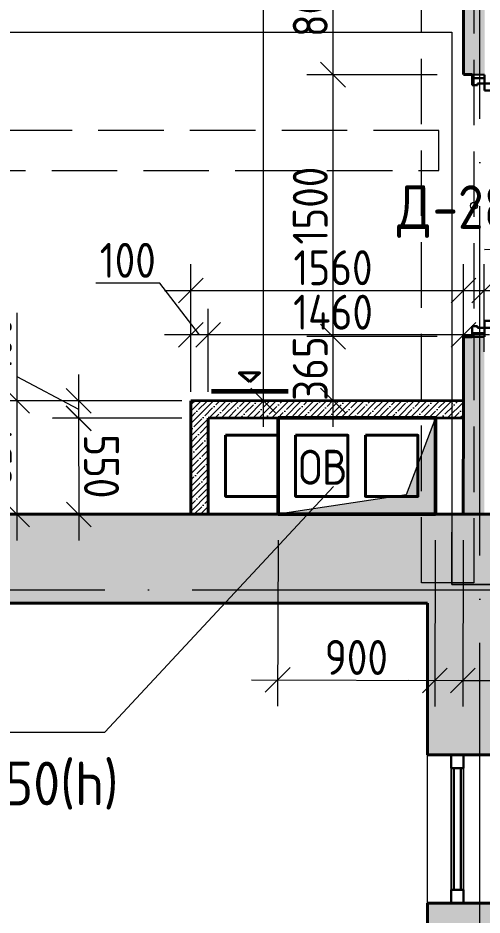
# Model space of a CAD drawing. Header units: millimetres. Extents: x -269164 to 430575, y -569542 to 36130.
# Drawn here: x 176099 to 178755, y -423877 to -418741 of the extents above; entities that cross this region are included whole.
import ezdxf

# ---------------------------------------------------------------- set-up
doc = ezdxf.new("R2010")
doc.units = ezdxf.units.MM
for name, pattern in [('ADSK_Линия сетки', [25, 20, -2.5, 0, -2.5]), ('ADSK_Сверху', [4.5, 3, -1.5]), ('GOST2.303 4', [7, 5, -2, 0])]:
    doc.linetypes.add(name, pattern=pattern)
for name, color, linetype, lineweight in [('Витраж', 7, 'Continuous', 18), ('Двери', 7, 'Continuous', 18), ('Каркас', 7, 'Continuous', 18), ('Марки', 7, 'Continuous', 20), ('Марки дверей', 7, 'Continuous', 20), ('Марки помещений', 7, 'Continuous', 20), ('Обобщенные модели', 7, 'Continuous', 18), ('Оси', 7, 'Continuous', 9), ('Панели витража', 7, 'Continuous', 18), ('Размеры', 7, 'Continuous', 9), ('Стены внутренние', 7, 'Continuous', 18), ('Стены наружные', 7, 'Continuous', 18), ('Стены штриховка', 7, 'Continuous', 18), ('Узлы', 7, 'Continuous', 18)]:
    doc.layers.add(name, color=color, linetype=linetype, lineweight=lineweight)
doc.styles.add('GOST Common', font='GOST_Common.ttf', dxfattribs={"width": 0.9, "height": 200})
doc.styles.add('GOST Common_2', font='GOST_Common.ttf', dxfattribs={"width": 0.9, "height": 250})
doc.styles.add('ISOCPEUR_1', font='isocpeur.ttf', dxfattribs={"width": 0.9, "height": 250})
doc.dimstyles.new('ADSK_Основной_2_мм_Округление_до_1_мм', dxfattribs={"dimscale": 304.8, "dimtxt": 201.142999, "dimasz": 0.463911, "dimexe": 0.492126, "dimexo": 0.492126, "dimgap": 0.098425, "dimtad": 1, "dimdec": 0, "dimdsep": 46, "dimtxsty": 'GOST Common', "dimblk1": 'OBLIQUE', "dimblk2": 'OBLIQUE', "dimsah": 1, "dimcen": 0.09, "dimdle": 0.492126, "dimazin": 2, "dimtfac": 1, "dimtdec": 4, "dimtix": 1, "dimtmove": 0, "dimatfit": 3, "dimfxl": 1, "dimtvp": 1, "dimtolj": 1, "dimtzin": 0, "dimlwd": 20, "dimlwe": 20, "dimarcsym": 2})
doc.dimstyles.new('ADSK_Основной_2_мм_Округление_до_1_мм_1', dxfattribs={"dimscale": 304.8, "dimtxt": 201.142999, "dimasz": 0.463911, "dimexe": 0.492126, "dimexo": 0.492126, "dimgap": 0.098425, "dimtad": 1, "dimdec": 0, "dimdsep": 46, "dimtxsty": 'GOST Common', "dimblk1": 'OBLIQUE', "dimblk2": 'OBLIQUE', "dimsah": 1, "dimcen": 0.09, "dimdle": 0.492126, "dimazin": 2, "dimtfac": 1, "dimtdec": 4, "dimtix": 1, "dimtmove": 1, "dimatfit": 3, "dimfxl": 1, "dimtvp": 1, "dimtolj": 1, "dimtzin": 0, "dimlwd": 20, "dimlwe": 20, "dimarcsym": 2})

# ---------------------------------------------------------------- blocks, each defined once
blk = doc.blocks.new('Прямоугольный импост - 70х20_56мм-1425354-03 План 3-го этажа маркировочный')
at = {"layer": 'Витраж', "color": 253, "linetype": 'ADSK_Сверху', "true_color": 0xaaaaaa}
for p, q in [((465.8, 2156.6), (395.8, 2156.6)), ((395.8, 2080.6), (395.8, 2156.6)), ((465.8, 2080.6), (465.8, 2156.6)), ((395.8, 1306.6), (395.8, 1382.6)), ((465.8, 1306.6), (465.8, 1382.6)), ((395.8, 1306.6), (465.8, 1306.6))]:
    blk.add_line(p, q, dxfattribs=at)
blk = doc.blocks.new('Прямоугольный импост - 70х20_56мм-1424845-03 План 3-го этажа маркировочный')
at = {"layer": 'Витраж', "color": 253, "linetype": 'ADSK_Сверху', "true_color": 0xaaaaaa}
for p, q in [((-76, 35), (0, 35)), ((0, 35), (0, -35)), ((0, -35), (-76, -35))]:
    blk.add_line(p, q, dxfattribs=at)
blk = doc.blocks.new('Прямоугольный импост - 70х20_56мм-1424846-03 План 3-го этажа маркировочный')
at = {"layer": 'Витраж', "color": 253, "linetype": 'ADSK_Сверху', "true_color": 0xaaaaaa}
for p, q in [((0, 35), (-76, 35)), ((0, -35), (0, 35)), ((-76, -35), (0, -35))]:
    blk.add_line(p, q, dxfattribs=at)
blk = doc.blocks.new('Прямоугольный импост - 70х60мм-1425356-03 План 3-го этажа маркировочный')
at = {"layer": 'Витраж', "color": 253, "linetype": 'ADSK_Сверху', "true_color": 0xaaaaaa}
for p, q in [((465.8, 2080.6), (395.8, 2080.6)), ((395.8, 1382.6), (395.8, 2080.6)), ((465.8, 1382.6), (465.8, 2080.6)), ((395.8, 1382.6), (465.8, 1382.6))]:
    blk.add_line(p, q, dxfattribs=at)
blk = doc.blocks.new('Системная панель - _AR_Стекло_40мм_привязка по центру-1425357-03 План 3-го этажа маркировочный')
at = {"layer": 'Панели витража', "lineweight": 30}
for p, q in [((349, 20), (-349, 20)), ((-349, 20), (-349, -20)), ((349, -20), (349, 20)), ((-349, -20), (349, -20))]:
    blk.add_line(p, q, dxfattribs=at)
blk = doc.blocks.new('Прямоугольный импост - 70х40_56мм-1425355-03 План 3-го этажа маркировочный')
at = {"layer": 'Витраж'}
for p, q in [((395.8, 2080.6), (395.8, 1382.6)), ((465.8, 2080.6), (465.8, 1382.6))]:
    blk.add_line(p, q, dxfattribs=at)
blk = doc.blocks.new('Прямоугольный импост - 70х20_56мм-1256353-03 План 3-го этажа маркировочный')
at = {"layer": 'Витраж', "lineweight": 30}
for p, q in [((-76, 35), (0, 35)), ((-76, -35), (-76, 35)), ((0, 35), (0, -35)), ((0, -35), (-76, -35))]:
    blk.add_line(p, q, dxfattribs=at)
blk = doc.blocks.new('Прямоугольный импост - 70х20_56мм-1256355-03 План 3-го этажа маркировочный')
at = {"layer": 'Витраж', "lineweight": 30}
for p, q in [((0, 35), (-76, 35)), ((-76, 35), (-76, -35)), ((0, -35), (0, 35)), ((-76, -35), (0, -35))]:
    blk.add_line(p, q, dxfattribs=at)
blk = doc.blocks.new('AC_Дверь_Двупольная - Д-28п 1500х2200h-2309803-03 План 3-го этажа маркировочный')
at = {"layer": 'Двери', "lineweight": 30}
for p, q in [((-700, 1010), (-660, 1010)), ((-700, 60), (-700, 1010)), ((-660, 1010), (-660, 60)), ((700, 510), (660, 510)), ((660, 510), (660, 60)), ((700, 60), (700, 510)), ((-750, 60), (-730, 60)), ((-750, -10), (-750, 60)), ((-730, 60), (-700, 60)), ((-730, -10), (-730, 60)), ((-730, 60), (-730, -10)), ((-660, 60), (-700, 60)), ((-700, 60), (-700, 20)), ((660, 60), (700, 60)), ((730, 60), (700, 60)), ((700, 60), (700, 20)), ((730, -10), (730, 60)), ((750, 60), (730, 60)), ((730, 60), (730, -10)), ((750, -10), (750, 60)), ((-700, 20), (-690, 20)), ((-690, 20), (-690, -10)), ((700, 20), (690, 20)), ((690, 20), (690, -10)), ((-730, -10), (-750, -10)), ((-690, -10), (-730, -10)), ((690, -10), (730, -10)), ((730, -10), (750, -10))]:
    blk.add_line(p, q, dxfattribs=at)
at = {"layer": 'Двери'}
for centre, radius, start, end in [((-700, 60), 950, 360, 90), ((700, 60), 450, 90, 180)]:
    blk.add_arc(centre, radius, start, end, dxfattribs=at)
blk = doc.blocks.new('ADSK_Марка_Дверь - Типоразмер_ADSK_Марка-58376-03 План 3-го этажа маркировочный')
at = {"layer": 'Марки дверей', "lineweight": 9}
blk.add_circle((0, 0), 0.2, dxfattribs=at)
blk = doc.blocks.new('_Oblique')
at = {"color": 0, "linetype": 'ByBlock', "lineweight": -2}
blk.add_line((-0.5, -0.5), (0.5, 0.5), dxfattribs=at)
blk = doc.blocks.new('*D12238')
at = {"layer": 'Defpoints', "color": 0, "transparency": 16777216}
for p in [(177188, -421032.8), (176447.6, -421583.7), (177088, -421582.7)]:
    blk.add_point(p, dxfattribs=at)
at = {"layer": 'Размеры', "color": 0, "lineweight": 20, "transparency": 16777216}
for p, q in [((176446.5, -420883.9), (176447.8, -421733.7)), ((177038, -421033), (176296.8, -421034.2)), ((176938, -421582.9), (176297.6, -421583.9))]:
    blk.add_line(p, q, dxfattribs=at)
at = {"layer": 'Размеры', "color": 0, "lineweight": 20, "transparency": 16777216, "xscale": 141.4, "yscale": 141.4, "zscale": 141.4}
for p, rotation in [((176446.8, -421033.9), 90.08814176504477), ((176447.6, -421583.7), 270.0881417650448)]:
    blk.add_blockref('_Oblique', p, dxfattribs=dict(at, rotation=rotation))
at = {"layer": 'Размеры', "color": 0, "lineweight": 20, "transparency": 16777216, "insert": (176577.2, -421308.6), "char_height": 200, "width": 560.473, "attachment_point": 5, "rotation": 270.0881, "style": 'GOST Common'}
blk.add_mtext('\\A1;550', dxfattribs=at)
blk = doc.blocks.new('*D12197')
at = {"layer": 'Defpoints', "color": 0, "transparency": 16777216}
for p in [(178488, -421581.6), (178647.8, -421581.6), (178645.3, -422534.1)]:
    blk.add_point(p, dxfattribs=at)
at = {"layer": 'Размеры', "color": 0, "lineweight": 20, "transparency": 16777216}
for p, q in [((178487.6, -421731.6), (178485.1, -422683.7)), ((178647.4, -421731.6), (178644.9, -422684.1)), ((178335.5, -422533.3), (178645.3, -422534.1)), ((178645.3, -422534.1), (179152.7, -422535.5))]:
    blk.add_line(p, q, dxfattribs=at)
at = {"layer": 'Размеры', "color": 0, "lineweight": 20, "transparency": 16777216, "xscale": 141.4, "yscale": 141.4, "zscale": 141.4}
for p, rotation in [((178485.5, -422533.7), 179.8485505273597), ((178645.3, -422534.1), 359.8485505273597)]:
    blk.add_blockref('_Oblique', p, dxfattribs=dict(at, rotation=rotation))
at = {"layer": 'Размеры', "color": 0, "lineweight": 20, "transparency": 16777216, "insert": (178970, -422405), "char_height": 200, "width": 560.473, "attachment_point": 5, "rotation": 359.8486, "style": 'GOST Common'}
blk.add_mtext('\\A1;160', dxfattribs=at)
blk = doc.blocks.new('*D12198')
at = {"layer": 'Defpoints', "color": 0, "transparency": 16777216}
for p in [(177188, -421032.8), (176447.6, -421583.7), (177088, -421582.7)]:
    blk.add_point(p, dxfattribs=at)
at = {"layer": 'Размеры', "color": 0, "lineweight": 20, "transparency": 16777216}
for p, q in [((176446.5, -420883.9), (176447.8, -421733.7)), ((177038, -421033), (176296.8, -421034.2)), ((176938, -421582.9), (176297.6, -421583.9))]:
    blk.add_line(p, q, dxfattribs=at)
at = {"layer": 'Размеры', "color": 0, "lineweight": 20, "transparency": 16777216, "xscale": 141.4, "yscale": 141.4, "zscale": 141.4}
for p, rotation in [((176446.8, -421033.9), 90.08814176504477), ((176447.6, -421583.7), 270.0881417650448)]:
    blk.add_blockref('_Oblique', p, dxfattribs=dict(at, rotation=rotation))
at = {"layer": 'Размеры', "color": 0, "lineweight": 20, "transparency": 16777216, "insert": (176577.2, -421308.6), "char_height": 200, "width": 560.473, "attachment_point": 5, "rotation": 270.0881, "style": 'GOST Common'}
blk.add_mtext('\\A1;550', dxfattribs=at)
blk = doc.blocks.new('*D12199')
at = {"layer": 'Defpoints', "color": 0, "transparency": 16777216}
for p in [(177588, -421581.6), (178488, -421581.6), (178485.5, -422533.7)]:
    blk.add_point(p, dxfattribs=at)
at = {"layer": 'Размеры', "color": 0, "lineweight": 20, "transparency": 16777216}
for p, q in [((177587.6, -421731.6), (177585.1, -422681.3)), ((178487.6, -421731.6), (178485.1, -422683.7)), ((177435.5, -422530.9), (178635.5, -422534.1))]:
    blk.add_line(p, q, dxfattribs=at)
at = {"layer": 'Размеры', "color": 0, "lineweight": 20, "transparency": 16777216, "xscale": 141.4, "yscale": 141.4, "zscale": 141.4}
for p, rotation in [((177585.5, -422531.3), 179.8485505273597), ((178485.5, -422533.7), 359.8485505273597)]:
    blk.add_blockref('_Oblique', p, dxfattribs=dict(at, rotation=rotation))
at = {"layer": 'Размеры', "color": 0, "lineweight": 20, "transparency": 16777216, "insert": (178035.8, -422402.5), "char_height": 200, "width": 560.473, "attachment_point": 5, "rotation": 359.8486, "style": 'GOST Common'}
blk.add_mtext('\\A1;900', dxfattribs=at)
blk = doc.blocks.new('*D12278')
at = {"layer": 'Defpoints', "color": 0, "transparency": 16777216}
for p in [(178648.5, -419066.2), (177902.2, -420566.1), (178648.5, -420566.1)]:
    blk.add_point(p, dxfattribs=at)
at = {"layer": 'Размеры', "color": 0, "lineweight": 20, "transparency": 16777216}
for p, q in [((177902.2, -418916.2), (177902.2, -420716.1)), ((178498.5, -419066.2), (177752.2, -419066.2)), ((178498.5, -420566.1), (177752.2, -420566.1))]:
    blk.add_line(p, q, dxfattribs=at)
at = {"layer": 'Размеры', "color": 0, "lineweight": 20, "transparency": 16777216, "xscale": 141.4, "yscale": 141.4, "zscale": 141.4}
for p, rotation in [((177902.2, -419066.2), 90), ((177902.2, -420566.1), 270)]:
    blk.add_blockref('_Oblique', p, dxfattribs=dict(at, rotation=rotation))
at = {"layer": 'Размеры', "color": 0, "transparency": 16777216, "insert": (177772.2, -419816.1), "char_height": 200, "attachment_point": 5, "rotation": 90, "style": 'GOST Common'}
blk.add_mtext('\\A1;1500', dxfattribs=at)
blk = doc.blocks.new('*D12279')
at = {"layer": 'Defpoints', "color": 0, "transparency": 16777216}
for p in [(178648.5, -420566.1), (177902.2, -420931.6), (178558, -420931.6)]:
    blk.add_point(p, dxfattribs=at)
at = {"layer": 'Размеры', "color": 0, "lineweight": 20, "transparency": 16777216}
for p, q in [((177902.2, -420416.1), (177902.2, -421081.6)), ((178498.5, -420566.1), (177752.2, -420566.1)), ((178408, -420931.6), (177752.2, -420931.6))]:
    blk.add_line(p, q, dxfattribs=at)
at = {"layer": 'Размеры', "color": 0, "lineweight": 20, "transparency": 16777216, "xscale": 141.4, "yscale": 141.4, "zscale": 141.4}
for p, rotation in [((177902.2, -420566.1), 90), ((177902.2, -420931.6), 270)]:
    blk.add_blockref('_Oblique', p, dxfattribs=dict(at, rotation=rotation))
at = {"layer": 'Размеры', "color": 0, "transparency": 16777216, "insert": (177772.2, -420748.9), "char_height": 200, "attachment_point": 5, "rotation": 90, "style": 'GOST Common'}
blk.add_mtext('\\A1;365', dxfattribs=at)
blk = doc.blocks.new('*D12280')
at = {"layer": 'Defpoints', "color": 0, "transparency": 16777216}
for p in [(177188, -420556.1), (178648.3, -420931.6), (177188, -421031.6)]:
    blk.add_point(p, dxfattribs=at)
at = {"layer": 'Размеры', "color": 0, "lineweight": 20, "transparency": 16777216}
for p, q in [((177188, -420881.6), (177188, -420406.1)), ((178648.3, -420781.6), (178648.3, -420406.1)), ((178798.3, -420556.1), (177038, -420556.1))]:
    blk.add_line(p, q, dxfattribs=at)
at = {"layer": 'Размеры', "color": 0, "lineweight": 20, "transparency": 16777216, "xscale": 141.4, "yscale": 141.4, "zscale": 141.4, "rotation": 180}
blk.add_blockref('_Oblique', (177188, -420556.1), dxfattribs=at)
at = {"layer": 'Размеры', "color": 0, "lineweight": 20, "transparency": 16777216, "xscale": 141.4, "yscale": 141.4, "zscale": 141.4}
blk.add_blockref('_Oblique', (178648.3, -420556.1), dxfattribs=at)
at = {"layer": 'Размеры', "color": 0, "transparency": 16777216, "insert": (177902.2, -420426.1), "char_height": 200, "attachment_point": 5, "style": 'GOST Common'}
blk.add_mtext('\\A1;1460', dxfattribs=at)
blk = doc.blocks.new('*D12281')
at = {"layer": 'Defpoints', "color": 0, "transparency": 16777216}
for p in [(177088, -420556.1), (177088, -421031.6), (177188, -421031.6)]:
    blk.add_point(p, dxfattribs=at)
at = {"layer": 'Размеры', "color": 0, "lineweight": 20, "transparency": 16777216}
for p, q in [((176910.7, -420259.2), (176544.7, -420259.2)), ((177138, -420556.1), (176910.7, -420259.2)), ((177088, -420881.6), (177088, -420406.1)), ((177188, -420881.6), (177188, -420406.1)), ((177338, -420556.1), (176938, -420556.1))]:
    blk.add_line(p, q, dxfattribs=at)
at = {"layer": 'Размеры', "color": 0, "lineweight": 20, "transparency": 16777216, "xscale": 141.4, "yscale": 141.4, "zscale": 141.4, "rotation": 180}
blk.add_blockref('_Oblique', (177088, -420556.1), dxfattribs=at)
at = {"layer": 'Размеры', "color": 0, "lineweight": 20, "transparency": 16777216, "xscale": 141.4, "yscale": 141.4, "zscale": 141.4}
blk.add_blockref('_Oblique', (177188, -420556.1), dxfattribs=at)
at = {"layer": 'Размеры', "color": 0, "transparency": 16777216, "insert": (176727.7, -420129.2), "char_height": 200, "attachment_point": 5, "style": 'GOST Common'}
blk.add_mtext('\\A1;100', dxfattribs=at)
blk = doc.blocks.new('*D12210')
at = {"layer": 'Defpoints', "color": 0, "transparency": 16777216}
for p in [(176446.8, -420932.8), (177188, -420932.8), (177188, -421032.8)]:
    blk.add_point(p, dxfattribs=at)
at = {"layer": 'Размеры', "color": 0, "lineweight": 20, "transparency": 16777216}
for p, q in [((176094.1, -420795.5), (176094.1, -420429.5)), ((176446.8, -420982.8), (176094.1, -420795.5)), ((176446.8, -421182.8), (176446.8, -420782.8)), ((177038, -420932.8), (176296.8, -420932.8)), ((177038, -421032.8), (176296.8, -421032.8))]:
    blk.add_line(p, q, dxfattribs=at)
at = {"layer": 'Размеры', "color": 0, "lineweight": 20, "transparency": 16777216, "xscale": 141.4, "yscale": 141.4, "zscale": 141.4}
for p, rotation in [((176446.8, -420932.8), 90), ((176446.8, -421032.8), 270)]:
    blk.add_blockref('_Oblique', p, dxfattribs=dict(at, rotation=rotation))
at = {"layer": 'Размеры', "color": 0, "transparency": 16777216, "insert": (175964.1, -420612.5), "char_height": 200, "attachment_point": 5, "rotation": 90, "style": 'GOST Common'}
blk.add_mtext('\\A1;100', dxfattribs=at)
blk = doc.blocks.new('*D12289')
at = {"layer": 'Defpoints', "color": 0, "transparency": 16777216}
for p in [(176094.1, -420932.8), (177088, -420932.8), (177088, -421583.9)]:
    blk.add_point(p, dxfattribs=at)
at = {"layer": 'Размеры', "color": 0, "lineweight": 20, "transparency": 16777216}
for p, q in [((176094.1, -421733.9), (176094.1, -420782.8)), ((176938, -420932.8), (175944.1, -420932.8)), ((176938, -421583.9), (175944.1, -421583.9))]:
    blk.add_line(p, q, dxfattribs=at)
at = {"layer": 'Размеры', "color": 0, "lineweight": 20, "transparency": 16777216, "xscale": 141.4, "yscale": 141.4, "zscale": 141.4}
for p, rotation in [((176094.1, -420932.8), 90), ((176094.1, -421583.9), 270)]:
    blk.add_blockref('_Oblique', p, dxfattribs=dict(at, rotation=rotation))
at = {"layer": 'Размеры', "color": 0, "transparency": 16777216, "insert": (175964.1, -421260.4), "char_height": 200, "attachment_point": 5, "rotation": 90, "style": 'GOST Common'}
blk.add_mtext('\\A1;651', dxfattribs=at)
blk = doc.blocks.new('*D12211')
at = {"layer": 'Defpoints', "color": 0, "transparency": 16777216}
for p in [(178648.3, -420301.4), (177088, -420932.8), (178648.3, -420931.6)]:
    blk.add_point(p, dxfattribs=at)
at = {"layer": 'Размеры', "color": 0, "lineweight": 20, "transparency": 16777216}
for p, q in [((177088, -420782.8), (177088, -420151.4)), ((178648.3, -420781.6), (178648.3, -420151.4)), ((176938, -420301.4), (178798.3, -420301.4))]:
    blk.add_line(p, q, dxfattribs=at)
at = {"layer": 'Размеры', "color": 0, "lineweight": 20, "transparency": 16777216, "xscale": 141.4, "yscale": 141.4, "zscale": 141.4, "rotation": 180}
blk.add_blockref('_Oblique', (177088, -420301.4), dxfattribs=at)
at = {"layer": 'Размеры', "color": 0, "lineweight": 20, "transparency": 16777216, "xscale": 141.4, "yscale": 141.4, "zscale": 141.4}
blk.add_blockref('_Oblique', (178648.3, -420301.4), dxfattribs=at)
at = {"layer": 'Размеры', "color": 0, "transparency": 16777216, "insert": (177902.2, -420171.4), "char_height": 200, "attachment_point": 5, "style": 'GOST Common'}
blk.add_mtext('\\A1;1560', dxfattribs=at)
blk = doc.blocks.new('*D12291')
at = {"layer": 'Defpoints', "color": 0, "transparency": 16777216}
for p in [(178519.6, -410210.9), (177503, -420931.6), (178558, -420931.6)]:
    blk.add_point(p, dxfattribs=at)
at = {"layer": 'Размеры', "color": 0, "lineweight": 20, "transparency": 16777216}
for p, q in [((177503, -410060.9), (177503, -421081.6)), ((178369.6, -410210.9), (177353, -410210.9)), ((178408, -420931.6), (177353, -420931.6))]:
    blk.add_line(p, q, dxfattribs=at)
at = {"layer": 'Размеры', "color": 0, "lineweight": 20, "transparency": 16777216, "xscale": 141.4, "yscale": 141.4, "zscale": 141.4}
for p, rotation in [((177503, -410210.9), 90), ((177503, -420931.6), 270)]:
    blk.add_blockref('_Oblique', p, dxfattribs=dict(at, rotation=rotation))
at = {"layer": 'Размеры', "color": 0, "transparency": 16777216, "insert": (177373, -415579.2), "char_height": 200, "attachment_point": 5, "rotation": 90, "style": 'GOST Common'}
blk.add_mtext('\\A1;10721', dxfattribs=at)
blk = doc.blocks.new('*D12296')
at = {"layer": 'Defpoints', "color": 0, "transparency": 16777216}
for p in [(178770.1, -418256.9), (180482.2, -418256.9), (178677.7, -420803.5)]:
    blk.add_point(p, dxfattribs=at)
at = {"layer": 'Размеры', "color": 0, "lineweight": 20, "transparency": 16777216}
for p, q in [((180482.2, -420953.5), (180482.2, -418106.9)), ((178920.1, -418256.9), (180632.2, -418256.9)), ((178827.7, -420803.5), (180632.2, -420803.5))]:
    blk.add_line(p, q, dxfattribs=at)
at = {"layer": 'Размеры', "color": 0, "lineweight": 20, "transparency": 16777216, "xscale": 141.4, "yscale": 141.4, "zscale": 141.4}
for p, rotation in [((180482.2, -418256.9), 90), ((180482.2, -420803.5), 270)]:
    blk.add_blockref('_Oblique', p, dxfattribs=dict(at, rotation=rotation))
at = {"layer": 'Размеры', "color": 0, "transparency": 16777216, "insert": (180346.8, -419333.5), "char_height": 200, "attachment_point": 5, "rotation": 90, "style": 'GOST Common'}
blk.add_mtext('\\A1;2547', dxfattribs=at)
blk = doc.blocks.new('*D12220')
at = {"layer": 'Defpoints', "color": 0, "transparency": 16777216}
for p in [(180072, -420301.4), (178768.3, -420803.5), (180072, -420803.5)]:
    blk.add_point(p, dxfattribs=at)
at = {"layer": 'Размеры', "color": 0, "lineweight": 20, "transparency": 16777216}
for p, q in [((178768.3, -420653.5), (178768.3, -420151.4)), ((180072, -420653.5), (180072, -420151.4)), ((178618.3, -420301.4), (180222, -420301.4))]:
    blk.add_line(p, q, dxfattribs=at)
at = {"layer": 'Размеры', "color": 0, "lineweight": 20, "transparency": 16777216, "xscale": 141.4, "yscale": 141.4, "zscale": 141.4, "rotation": 180}
blk.add_blockref('_Oblique', (178768.3, -420301.4), dxfattribs=at)
at = {"layer": 'Размеры', "color": 0, "lineweight": 20, "transparency": 16777216, "xscale": 141.4, "yscale": 141.4, "zscale": 141.4}
blk.add_blockref('_Oblique', (180072, -420301.4), dxfattribs=at)
at = {"layer": 'Размеры', "color": 0, "transparency": 16777216, "insert": (179418.6, -420171.4), "char_height": 200, "attachment_point": 5, "style": 'GOST Common'}
blk.add_mtext('\\A1;1304', dxfattribs=at)
blk = doc.blocks.new('*D12518')
at = {"layer": 'Defpoints', "color": 0, "transparency": 16777216}
for p in [(178575.5, -418258.2), (177902.2, -419066.2), (178648.5, -419066.2)]:
    blk.add_point(p, dxfattribs=at)
at = {"layer": 'Размеры', "color": 0, "lineweight": 20, "transparency": 16777216}
for p, q in [((177902.2, -418108.2), (177902.2, -419216.2)), ((178425.5, -418258.2), (177752.2, -418258.2)), ((178498.5, -419066.2), (177752.2, -419066.2))]:
    blk.add_line(p, q, dxfattribs=at)
at = {"layer": 'Размеры', "color": 0, "lineweight": 20, "transparency": 16777216, "xscale": 141.4, "yscale": 141.4, "zscale": 141.4}
for p, rotation in [((177902.2, -418258.2), 90), ((177902.2, -419066.2), 270)]:
    blk.add_blockref('_Oblique', p, dxfattribs=dict(at, rotation=rotation))
at = {"layer": 'Размеры', "color": 0, "transparency": 16777216, "insert": (177772.2, -418662.2), "char_height": 200, "attachment_point": 5, "rotation": 90, "style": 'GOST Common'}
blk.add_mtext('\\A1;808', dxfattribs=at)

msp = doc.modelspace()

# ---------------------------------------------------------------- hatches: boundary and pattern name
at = {"layer": 'Стены внутренние', "true_color": 0xc0c0c0}
h = msp.add_hatch(color=9, dxfattribs=at)
h.paths.add_polyline_path([(178767.8, -421582.67), (178767.8, -421582.67), (178768.51, -420566.21), (178648.51, -420566.13), (178648.51, -421582.62), (178707.8, -421582.67)])
h.paths.add_polyline_path([(178769.56, -419066.21), (178769.56, -418257.35), (178650.12, -418257.73), (178649.56, -419066.13), (178704.06, -419066.17)])
at = {"layer": 'Стены внутренние', "lineweight": 9}
h = msp.add_hatch(dxfattribs=at)
h.set_pattern_fill('ANSI35', color=256, scale=8, style=0)
h.set_pattern_definition([(45, (175983.243, -433950.696), (-35.92102, 35.92102), []), (45, (176019.164, -433950.696), (-35.92102, 35.92102), [63.5, -12.7, 0, -12.7])])
h.paths.add_polyline_path([(177087.99, -420932.81), (177087.99, -421582.67), (177187.99, -421582.67), (177187.99, -421032.81), (178648.19, -421031.58), (178648.26, -420931.58)])
at = {"layer": 'Стены наружные', "true_color": 0xc0c0c0}
msp.add_hatch(color=9, dxfattribs=at).paths.add_polyline_path([(178953.7, -422092.67), (178953.7, -421582.67), (172041.86, -421582.67), (172041.86, -422092.67), (178817.64, -422092.67)])
h = msp.add_hatch(color=9, dxfattribs=at)
h.paths.add_polyline_path([(178443.7, -430349.9), (178953.7, -430349.9), (178953.7, -429315.28), (178443.7, -429315.28)])
h.paths.add_polyline_path([(178850.57, -428465.28), (178953.7, -428465.28), (178953.7, -427459.01), (178443.7, -427459.01), (178443.7, -428465.28), (178817.64, -428465.28)])
h.paths.add_polyline_path([(178817.26, -426609.01), (178953.7, -426609.01), (178953.7, -425649.52), (178443.7, -425649.52), (178443.7, -426609.01)])
h.paths.add_polyline_path([(178817.64, -424799.52), (178953.7, -424799.52), (178953.7, -423809.45), (178443.7, -423809.45), (178443.7, -424799.52)])
h.paths.add_polyline_path([(178681.48, -422959.45), (178953.7, -422959.45), (178953.7, -422092.67), (178443.7, -422092.67), (178443.7, -422959.45)])
at = {"layer": 'Узлы', "lineweight": 50, "true_color": 0xf26722}
msp.add_hatch(color=30, dxfattribs=at).paths.add_polyline_path([(177837.99, -421580.57), (178487.99, -421581.65), (178487.99, -421031.65), (178321.59, -421472.5), (177587.99, -421581.65)])

# ---------------------------------------------------------------- linework, layer by layer
at = {"color": 18, "lineweight": 40, "true_color": 0x000000}
for p, q in [((177087.99, -420932.81), (178648.26, -420931.58)), ((177087.99, -421582.67), (177087.99, -420932.81)), ((177187.99, -421032.19), (178648.19, -421031.58)), ((177187.99, -421582.67), (177187.99, -421032.81))]:
    msp.add_line(p, q, dxfattribs=at)
at = {"color": 1, "lineweight": 40}
msp.add_lwpolyline([(177425.93, -420825.52), (177365.58, -420774.02), (177482.29, -420774.02), (177425.93, -420825.52)], dxfattribs=at)
at = {"color": 1, "lineweight": 60}
msp.add_lwpolyline([(177207.01, -420877.55), (177644.86, -420877.55)], dxfattribs=at)
at = {"color": 252, "lineweight": 40, "true_color": 0x939598}
for points in [[(177287.99, -421130.82), (177587.99, -421130.82), (177587.99, -421480.82), (177287.99, -421480.82)], [(177687.99, -421130.82), (177987.99, -421130.82), (177987.99, -421480.82), (177687.99, -421480.82)], [(178087.99, -421130.82), (178387.99, -421130.82), (178387.99, -421480.82), (178087.99, -421480.82)], [(178087.99, -421130.82), (178387.99, -421130.82), (178387.99, -421480.82), (178087.99, -421480.82)]]:
    msp.add_lwpolyline(points, close=True, dxfattribs=at)
at = {"layer": 'Каркас', "color": 253, "linetype": 'ADSK_Сверху', "true_color": 0xb2b2b2}
for p, q in [((172185.62, -418822.73), (178582.1, -418822.73)), ((178582.1, -418822.73), (178582.1, -421685.13)), ((178703.12, -421581.58), (178555.19, -421581.58)), ((178582.1, -421685.13), (178582.1, -421985.13)), ((178582.1, -421985.13), (185936.84, -421985.13))]:
    msp.add_line(p, q, dxfattribs=at)
at = {"layer": 'Каркас', "color": 253, "linetype": 'ADSK_Сверху', "true_color": 0xaaaaaa}
for p, q in [((172185.62, -418822.73), (178582.1, -418822.73)), ((178582.1, -418822.73), (178582.1, -421685.13)), ((178555.19, -421581.58), (178805.19, -421581.58)), ((178582.1, -421985.13), (178582.1, -421685.13)), ((185936.84, -421985.13), (178582.1, -421985.13))]:
    msp.add_line(p, q, dxfattribs=at)
at = {"layer": 'Каркас', "color": 30, "linetype": 'GOST2.303 4', "ltscale": 75, "true_color": 0xf26722}
msp.add_lwpolyline([(178408.93, -421975.15), (178408.93, -417930.58), (178708.93, -417930.58), (178708.93, -421975.15), (178408.93, -421975.15)], dxfattribs=at)
msp.add_lwpolyline([(172092.23, -419385.22), (172092.23, -419615.22), (178508.72, -419615.22), (178508.72, -419385.22)], close=True, dxfattribs=at)
at = {"layer": 'Марки', "color": 30, "true_color": 0xf26722}
for p in [(177904.71, -421424.57), (174095.89, -422831.17)]:
    msp.add_line(p, (176595.89, -422831.17), dxfattribs=at)
at = {"layer": 'Обобщенные модели', "color": 30, "true_color": 0xf26722}
msp.add_line((178487.99, -421031.65), (177587.99, -421031.65), dxfattribs=at)
at = {"layer": 'Оси', "linetype": 'ADSK_Линия сетки', "ltscale": 100}
for p, q in [((178742.82, -439320.18), (178742.82, -386200.07)), ((167096.68, -422015.13), (235324.62, -422015.13))]:
    msp.add_line(p, q, dxfattribs=at)
at = {"layer": 'Стены внутренние', "lineweight": 40}
for p, q in [((178650.12, -418257.73), (178649.56, -419066.13)), ((178649.56, -419066.13), (178699.56, -419066.17)), ((178648.51, -420566.13), (178648.24, -420949.58)), ((178698.51, -420566.16), (178648.51, -420566.13)), ((178648.24, -420949.58), (178647.8, -421582.62)), ((178647.8, -421582.62), (178767.8, -421582.71))]:
    msp.add_line(p, q, dxfattribs=at)
at = {"layer": 'Стены внутренние', "color": 253, "linetype": 'ADSK_Сверху', "true_color": 0xaaaaaa}
msp.add_line((178703.13, -421582.66), (178647.8, -421582.62), dxfattribs=at)
at = {"layer": 'Стены наружные', "lineweight": 40}
for p, q in [((178953.7, -421582.67), (172551.86, -421582.67)), ((172041.86, -422092.67), (178443.7, -422092.67)), ((178443.7, -422092.67), (178443.7, -422959.45)), ((178443.7, -422959.45), (178953.7, -422959.45)), ((178443.7, -423809.45), (178443.7, -424799.52)), ((178953.7, -423809.45), (178443.7, -423809.45))]:
    msp.add_line(p, q, dxfattribs=at)
at = {"layer": 'Стены наружные'}
msp.add_line((178443.7, -423809.45), (178443.7, -422959.45), dxfattribs=at)
at = {"layer": 'Стены штриховка'}
msp.add_line((178587.12, -420951.58), (178587.12, -420949.58), dxfattribs=at)
at = {"layer": 'Узлы', "color": 30, "lineweight": 50, "true_color": 0xf26722}
for p, q in [((177587.99, -421581.65), (177587.99, -421031.65)), ((177587.99, -421031.65), (178487.99, -421031.65)), ((178487.99, -421031.65), (178487.99, -421581.65)), ((178487.99, -421581.65), (177587.99, -421581.65))]:
    msp.add_line(p, q, dxfattribs=at)
at = {"layer": 'Узлы', "color": 30, "true_color": 0xf26722}
for p, q in [((178487.99, -421031.65), (178321.59, -421472.5)), ((178487.99, -421581.65), (178487.99, -421031.65)), ((178321.59, -421472.5), (177587.99, -421581.65)), ((177587.99, -421581.65), (178487.99, -421581.65))]:
    msp.add_line(p, q, dxfattribs=at)

# ---------------------------------------------------------------- block references
at = {"layer": 'Витраж', "color": 253, "linetype": 'ADSK_Сверху', "true_color": 0xaaaaaa}
for name in ['Прямоугольный импост - 70х20_56мм-1425354-03 План 3-го этажа маркировочный', 'Прямоугольный импост - 70х60мм-1425356-03 План 3-го этажа маркировочный']:
    msp.add_blockref(name, (178182.91, -425116.1), dxfattribs=at)
at = {"layer": 'Витраж', "color": 253, "linetype": 'ADSK_Сверху', "true_color": 0xaaaaaa, "extrusion": (0, 0, -1), "rotation": 90.00000000000007}
msp.add_blockref('Прямоугольный импост - 70х20_56мм-1424845-03 План 3-го этажа маркировочный', (-178613.7, -422959.45), dxfattribs=at)
at = {"layer": 'Витраж', "extrusion": (0, 0, -1), "rotation": 90.00000000000007}
msp.add_blockref('Прямоугольный импост - 70х20_56мм-1256353-03 План 3-го этажа маркировочный', (-178613.7, -422959.45), dxfattribs=at)
at = {"layer": 'Витраж'}
msp.add_blockref('Прямоугольный импост - 70х40_56мм-1425355-03 План 3-го этажа маркировочный', (178182.91, -425116.1), dxfattribs=at)
at = {"layer": 'Витраж', "color": 253, "linetype": 'ADSK_Сверху', "true_color": 0xaaaaaa, "rotation": 269.9999999999999}
msp.add_blockref('Прямоугольный импост - 70х20_56мм-1424846-03 План 3-го этажа маркировочный', (178613.7, -423809.45), dxfattribs=at)
at = {"layer": 'Витраж', "rotation": 269.9999999999999}
msp.add_blockref('Прямоугольный импост - 70х20_56мм-1256355-03 План 3-го этажа маркировочный', (178613.7, -423809.45), dxfattribs=at)
at = {"layer": 'Двери', "rotation": 269.9600470453332}
msp.add_blockref('AC_Дверь_Двупольная - Д-28п 1500х2200h-2309803-03 План 3-го этажа маркировочный', (178709.03, -419816.17), dxfattribs=at)
at = {"layer": 'Марки дверей', "xscale": 99.99999999999993, "yscale": 99.99999999999993, "zscale": 99.99999999999993}
msp.add_blockref('ADSK_Марка_Дверь - Типоразмер_ADSK_Марка-58376-03 План 3-го этажа маркировочный', (178709.03, -419816.17), dxfattribs=at)
at = {"layer": 'Панели витража', "rotation": 89.99999999999993}
msp.add_blockref('Системная панель - _AR_Стекло_40мм_привязка по центру-1425357-03 План 3-го этажа маркировочный', (178613.7, -423384.45), dxfattribs=at)

# ---------------------------------------------------------------- texts
at = {"layer": 'Марки', "color": 30, "lineweight": 40, "true_color": 0xf26722, "style": 'ISOCPEUR_1', "width": 0.9}
msp.add_text('отверстие 900x550(h)', height=250, dxfattribs=at).set_placement((173707.16, -423249))
at = {"layer": 'Марки дверей', "lineweight": 9, "char_height": 250, "attachment_point": 1, "style": 'GOST Common_2'}
for s, insert, width in [('\\fGOST Common|b0|i0|c204|p34|;\\W.9;Д', (178269.21, -419699.16), 245.3164), ('-28', (178471.61, -419699.16), 584.4302)]:
    msp.add_mtext(s, dxfattribs=dict(at, insert=insert, width=width))
at = {"layer": 'Марки помещений', "lineweight": 9, "insert": (177705.08, -421213.8), "char_height": 200, "width": 468.9872, "attachment_point": 1, "style": 'GOST Common_2'}
msp.add_mtext('ОВ', dxfattribs=at)

# ---------------------------------------------------------------- dimensions: what is measured, and where the dimension line sits
at = {"layer": 'Размеры', "color": 18, "true_color": 0x000000}
for base, p1, p2, picture, middle in [((177503, -420931.57), (178519.61, -410210.93), (178558, -420931.57), '*D12291', (177503, -415579.15)), ((177902.25, -419066.16), (178575.46, -418258.25), (178648.51, -419066.16), '*D12518', (177902.25, -418662.2)), ((180482.21, -418256.89), (178677.66, -420803.52), (178770.12, -418256.89), '*D12296', (180476.83, -419333.46)), ((177902.25, -420566.13), (178648.51, -419066.16), (178648.51, -420566.13), '*D12278', (177902.25, -419816.14)), ((176446.76, -420932.81), (177187.99, -421032.81), (177187.99, -420932.81), '*D12210', (176094.1, -420765.52)), ((177902.25, -420931.57), (178648.51, -420566.13), (178558, -420931.57), '*D12279', (177902.25, -420748.85)), ((176094.1, -420932.81), (177087.99, -421583.9), (177087.99, -420932.81), '*D12289', (176094.1, -421260.38))]:
    dim = msp.add_linear_dim(base=base, p1=p1, p2=p2, angle=90, dimstyle='ADSK_Основной_2_мм_Округление_до_1_мм_1', override={"dimpost": '<>'}, dxfattribs=at)
    dim.commit()
    dim.dimension.update_dxf_attribs({"geometry": picture, "text_midpoint": middle, "dimtype": 160})
for base, p1, p2, picture, middle in [((177087.99, -420556.11), (177187.99, -421031.57), (177087.99, -421031.57), '*D12281', (176880.69, -420259.18)), ((178648.26, -420301.42), (177087.99, -420932.81), (178648.26, -420931.58), '*D12211', (177902.25, -420301.42)), ((180072.03, -420301.42), (178768.35, -420803.52), (180072.03, -420803.52), '*D12220', (179418.56, -420301.42)), ((177187.99, -420556.11), (178648.26, -420931.57), (177187.99, -421031.57), '*D12280', (177902.25, -420556.11))]:
    dim = msp.add_linear_dim(base=base, p1=p1, p2=p2, dimstyle='ADSK_Основной_2_мм_Округление_до_1_мм_1', override={"dimpost": '<>'}, dxfattribs=at)
    dim.commit()
    dim.dimension.update_dxf_attribs({"geometry": picture, "text_midpoint": middle, "dimtype": 160})
at = {"layer": 'Размеры', "lineweight": 20}
for base, p1, p2, angle, picture, middle in [((176447.6, -421583.65), (177187.99, -421032.81), (177087.99, -421582.67), 270.08814, '*D12238', (176577.18, -421308.6)), ((176447.6, -421583.65), (177187.99, -421032.81), (177087.99, -421582.67), 270.08814, '*D12198', (176577.18, -421308.6)), ((178485.47, -422533.72), (177587.99, -421581.65), (178487.99, -421581.65), 359.84855, '*D12199', (178035.82, -422402.53))]:
    dim = msp.add_linear_dim(base=base, p1=p1, p2=p2, angle=angle, dimstyle='ADSK_Основной_2_мм_Округление_до_1_мм', override={"dimpost": '<>', "dimfxl": 1500}, dxfattribs=at)
    dim.commit()
    dim.dimension.update_dxf_attribs({"geometry": picture, "text_midpoint": middle})
dim = msp.add_linear_dim(base=(178645.29, -422534.14), p1=(178487.99, -421581.65), p2=(178647.8, -421581.58), angle=359.84855, dimstyle='ADSK_Основной_2_мм_Округление_до_1_мм', override={"dimpost": '<>', "dimfxl": 1500}, dxfattribs=at)
dim.commit()
dim.dimension.update_dxf_attribs({"geometry": '*D12197', "text_midpoint": (178969.68, -422535), "dimtype": 160})

doc.saveas('drawing.dxf')
